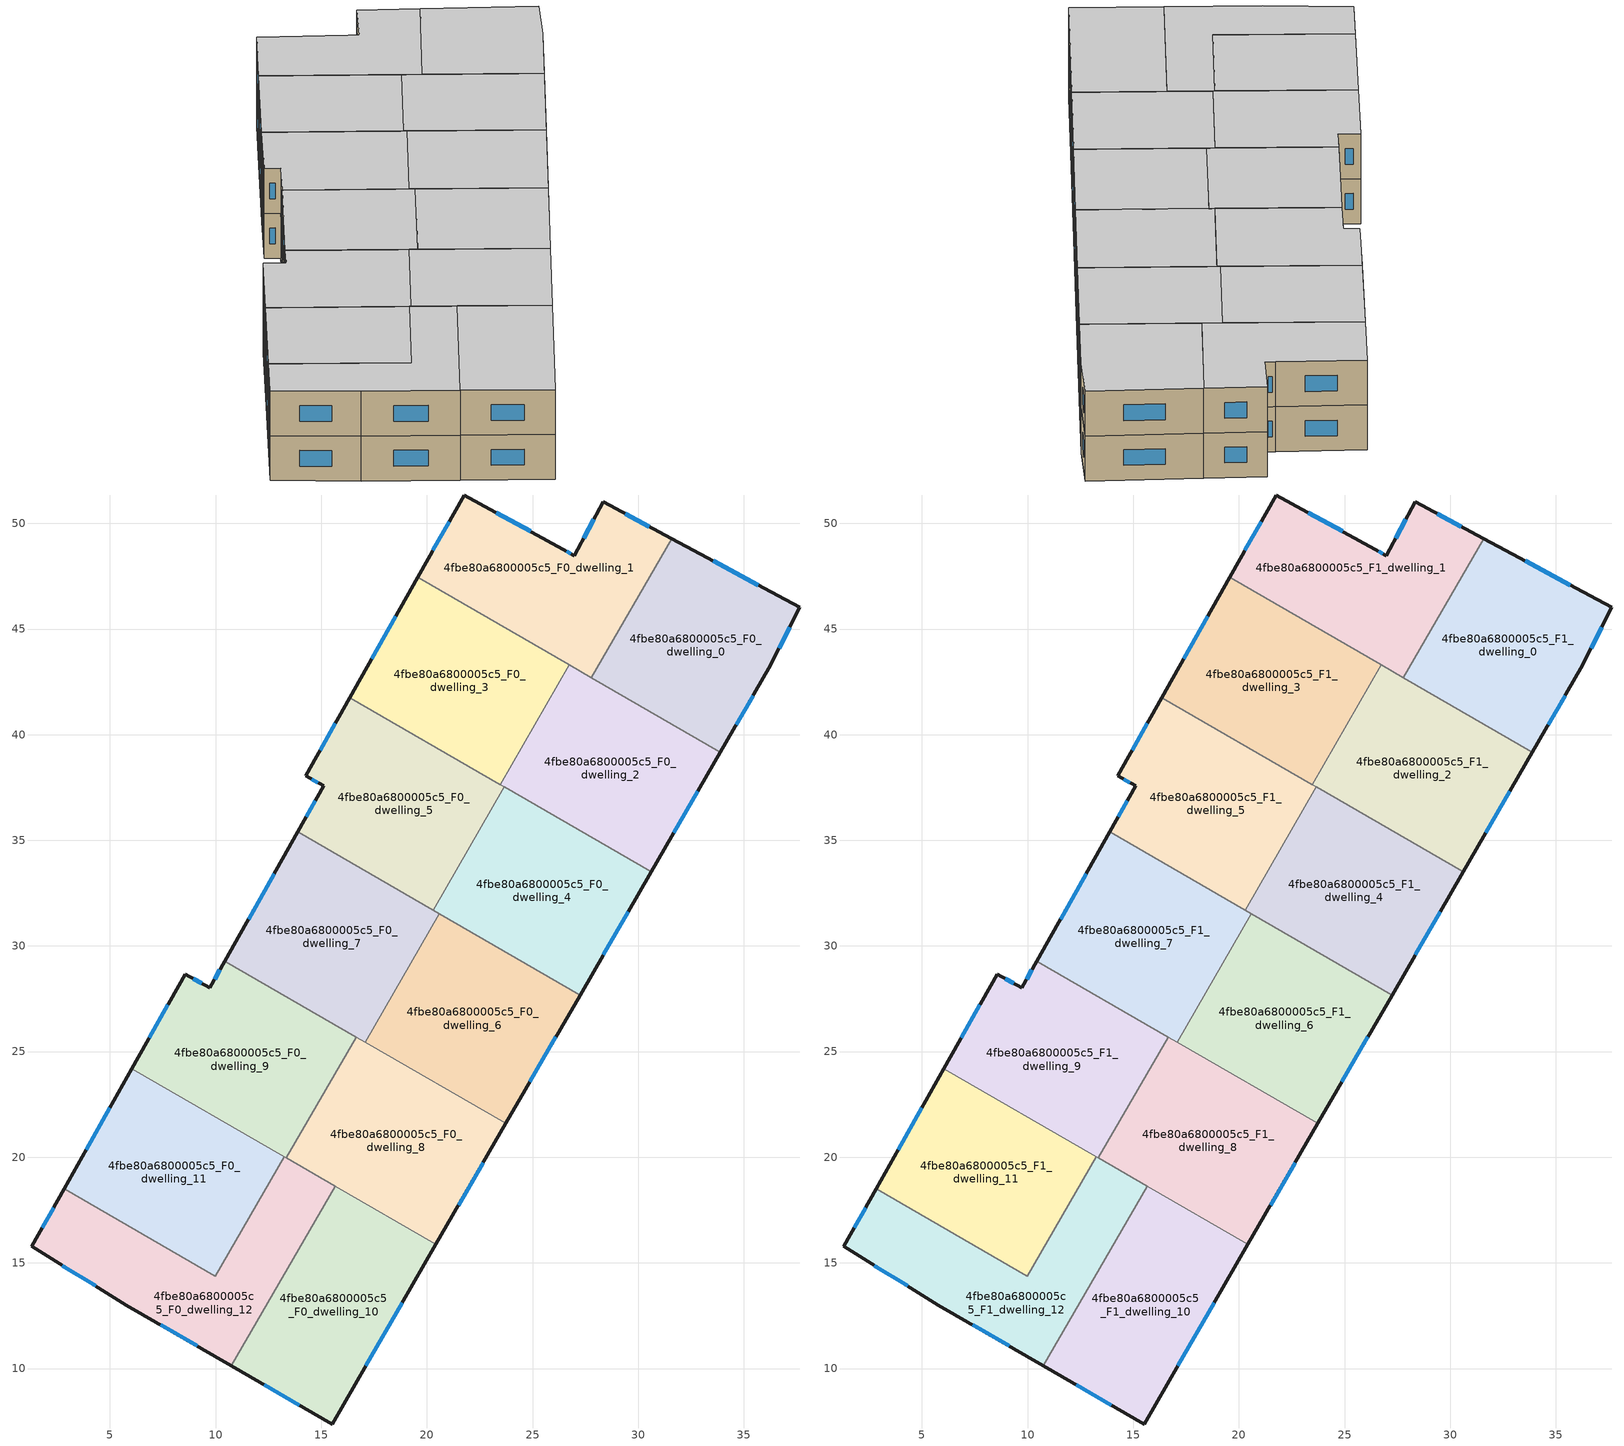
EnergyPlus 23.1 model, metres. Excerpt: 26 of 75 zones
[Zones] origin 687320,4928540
4fbe80a6800005c5_F0_dwelling_0
 floor ground (EU_floor_Construction): 37.66,46.02 36.19,43.14 33.9,39.17 27.79,42.7 31.59,49.28 z0
 wall outside (EU_wall_Construction): 33.9,39.17 36.19,43.14 37.66,46.02 31.59,49.28 z0:3
 wall to 4fbe80a6800005c5_F0_dwelling_1 (EU_wall_Construction): 31.59,49.28 27.79,42.7 z0:3
 wall to 4fbe80a6800005c5_F0_dwelling_2 (EU_wall_Construction): 27.79,42.7 33.9,39.17 z0:3
 window (EU_Window_Construction): 35.68,47.08 33.56,48.22 / 36.67,44.08 37.18,45.09 / 34.64,40.46 35.44,41.85 z0.98:2.02
4fbe80a6800005c5_F0_dwelling_1
 floor ground (EU_floor_Construction): 31.59,49.28 27.79,42.7 19.57,47.45 21.77,51.34 26.44,48.78 26.98,48.47 28.34,51.02 z0
 wall outside (EU_wall_Construction): 31.59,49.28 28.34,51.02 26.98,48.47 26.44,48.78 21.77,51.34 19.57,47.45 z0:3
 wall to 4fbe80a6800005c5_F0_dwelling_3 (EU_wall_Construction): 19.57,47.45 26.75,43.3 z0:3
 wall to 4fbe80a6800005c5_F0_dwelling_2 (EU_wall_Construction): 26.75,43.3 27.79,42.7 z0:3
 window (EU_Window_Construction): 24.92,49.62 23.29,50.51 / 26.8,48.57 26.61,48.68 / 27.9,50.19 27.42,49.3 / 30.53,49.85 29.4,50.46 / 21.05,50.08 20.29,48.72 z0.98:2.02
4fbe80a6800005c5_F0_dwelling_10
 floor ground (EU_floor_Construction): 20.43,15.87 15.52,7.37 10.75,10.13 15.66,18.63 z0
 wall outside (EU_wall_Construction): 10.75,10.13 15.52,7.37 20.43,15.87 z0:3
 wall to 4fbe80a6800005c5_F0_dwelling_12 (EU_wall_Construction): 15.66,18.63 10.75,10.13 z0:3
 wall to 4fbe80a6800005c5_F0_dwelling_8 (EU_wall_Construction): 20.43,15.87 15.66,18.63 z0:3
 window (EU_Window_Construction): 12.3,9.24 13.97,8.27 / 17.12,10.14 18.83,13.11 z0.98:2.02
4fbe80a6800005c5_F0_dwelling_11
 floor ground (EU_floor_Construction): 13.25,20.02 9.99,14.38 2.83,18.51 6.04,24.19 z0
 wall outside (EU_wall_Construction): 6.04,24.19 2.83,18.51 z0:3
 wall to 4fbe80a6800005c5_F0_dwelling_12 (EU_wall_Construction): 2.83,18.51 9.99,14.38 13.25,20.02 z0:3
 wall to 4fbe80a6800005c5_F0_dwelling_9 (EU_wall_Construction): 13.25,20.02 6.04,24.19 z0:3
 window (EU_Window_Construction): 5,22.34 3.88,20.36 z0.98:2.02
4fbe80a6800005c5_F0_dwelling_12
 floor ground (EU_floor_Construction): 15.66,18.63 10.75,10.13 5.78,13 1.29,15.78 2.83,18.51 9.99,14.38 13.25,20.02 z0
 wall outside (EU_wall_Construction): 2.83,18.51 1.29,15.78 5.78,13 10.75,10.13 z0:3
 wall to 4fbe80a6800005c5_F0_dwelling_8 (EU_wall_Construction): 15.66,18.63 13.35,19.96 z0:3
 wall to 4fbe80a6800005c5_F0_dwelling_9 (EU_wall_Construction): 13.35,19.97 13.25,20.02 z0:3
 window (EU_Window_Construction): 7.39,12.07 9.13,11.07 / 2.75,14.87 4.32,13.91 / 2.33,17.62 1.79,16.66 z0.98:2.02
4fbe80a6800005c5_F0_dwelling_2
 floor ground (EU_floor_Construction): 33.9,39.17 30.62,33.5 23.47,37.63 26.75,43.3 z0
 wall outside (EU_wall_Construction): 30.62,33.5 33.9,39.17 z0:3
 wall to 4fbe80a6800005c5_F0_dwelling_3 (EU_wall_Construction): 26.75,43.3 23.47,37.63 z0:3
 wall to 4fbe80a6800005c5_F0_dwelling_4 (EU_wall_Construction): 23.66,37.52 30.62,33.5 z0:3
 wall to 4fbe80a6800005c5_F0_dwelling_5 (EU_wall_Construction): 23.47,37.63 23.66,37.52 z0:3
 window (EU_Window_Construction): 31.68,35.35 32.83,37.33 z0.98:2.02
4fbe80a6800005c5_F0_dwelling_3
 floor ground (EU_floor_Construction): 26.75,43.3 23.47,37.63 16.35,41.75 19.57,47.45 z0
 wall outside (EU_wall_Construction): 19.57,47.45 16.35,41.75 z0:3
 wall to 4fbe80a6800005c5_F0_dwelling_5 (EU_wall_Construction): 16.35,41.75 23.47,37.63 z0:3
 window (EU_Window_Construction): 18.52,45.6 17.4,43.6 z0.98:2.02
4fbe80a6800005c5_F0_dwelling_4
 floor ground (EU_floor_Construction): 30.62,33.5 27.25,27.68 20.29,31.7 23.66,37.53 z0
 wall outside (EU_wall_Construction): 27.25,27.68 30.62,33.5 z0:3
 wall to 4fbe80a6800005c5_F0_dwelling_5 (EU_wall_Construction): 23.66,37.53 20.29,31.7 z0:3
 wall to 4fbe80a6800005c5_F0_dwelling_6 (EU_wall_Construction): 20.59,31.53 27.25,27.68 z0:3
 wall to 4fbe80a6800005c5_F0_dwelling_7 (EU_wall_Construction): 20.29,31.7 20.59,31.53 z0:3
 window (EU_Window_Construction): 28.35,29.57 29.52,31.61 z0.98:2.02
4fbe80a6800005c5_F0_dwelling_5
 floor ground (EU_floor_Construction): 23.66,37.53 20.29,31.7 13.89,35.4 15.12,37.57 14.27,38.05 16.35,41.75 z0
 wall outside (EU_wall_Construction): 16.35,41.75 14.27,38.05 15.12,37.57 13.89,35.4 z0:3
 wall to 4fbe80a6800005c5_F0_dwelling_7 (EU_wall_Construction): 13.89,35.4 20.29,31.7 z0:3
 window (EU_Window_Construction): 14.72,36.87 14.29,36.11 / 14.55,37.9 14.84,37.73 / 15.67,40.54 14.95,39.25 z0.98:2.02
4fbe80a6800005c5_F0_dwelling_6
 floor ground (EU_floor_Construction): 27.25,27.68 23.74,21.6 17.07,25.45 20.59,31.53 z0
 wall outside (EU_wall_Construction): 23.74,21.6 27.25,27.68 z0:3
 wall to 4fbe80a6800005c5_F0_dwelling_7 (EU_wall_Construction): 20.59,31.53 17.07,25.45 z0:3
 wall to 4fbe80a6800005c5_F0_dwelling_8 (EU_wall_Construction): 17.07,25.45 23.74,21.6 z0:3
 window (EU_Window_Construction): 24.88,23.57 26.11,25.7 z0.98:2.02
4fbe80a6800005c5_F0_dwelling_7
 floor ground (EU_floor_Construction): 20.59,31.53 17.07,25.45 10.44,29.28 13.89,35.4 z0
 wall outside (EU_wall_Construction): 13.89,35.4 10.44,29.28 z0:3
 wall to 4fbe80a6800005c5_F0_dwelling_9 (EU_wall_Construction): 10.44,29.28 16.66,25.69 z0:3
 wall to 4fbe80a6800005c5_F0_dwelling_8 (EU_wall_Construction): 16.66,25.69 17.07,25.45 z0:3
 window (EU_Window_Construction): 12.77,33.41 11.56,31.27 z0.98:2.02
4fbe80a6800005c5_F0_dwelling_8
 floor ground (EU_floor_Construction): 23.74,21.6 20.43,15.87 13.35,19.96 16.66,25.69 z0
 wall outside (EU_wall_Construction): 20.43,15.87 23.74,21.6 z0:3
 wall to 4fbe80a6800005c5_F0_dwelling_9 (EU_wall_Construction): 16.66,25.69 13.35,19.96 z0:3
 window (EU_Window_Construction): 21.5,17.73 22.66,19.74 z0.98:2.02
4fbe80a6800005c5_F0_dwelling_9
 floor ground (EU_floor_Construction): 16.66,25.69 13.35,19.96 6.04,24.19 8.57,28.66 9.72,28.01 10.44,29.28 z0
 wall outside (EU_wall_Construction): 10.44,29.28 9.72,28.01 8.57,28.66 6.04,24.19 z0:3
 window (EU_Window_Construction): 7.75,27.21 6.86,25.64 / 9.35,28.23 8.94,28.45 / 10.2,28.87 9.95,28.43 z0.98:2.02
4fbe80a6800005c5_F1_dwelling_0
 floor to 4fbe80a6800005c5_F0_dwelling_0 (EU_floor_Construction): 37.66,46.02 36.19,43.14 33.9,39.17 27.79,42.7 31.59,49.28 z3
 wall outside (EU_wall_Construction): 33.9,39.17 36.19,43.14 37.66,46.02 31.59,49.28 z3:6
 wall to 4fbe80a6800005c5_F1_dwelling_1 (EU_wall_Construction): 31.59,49.28 27.79,42.7 z3:6
 wall to 4fbe80a6800005c5_F1_dwelling_2 (EU_wall_Construction): 27.79,42.7 33.9,39.17 z3:6
 window (EU_Window_Construction): 35.68,47.08 33.56,48.22 / 36.67,44.08 37.18,45.09 / 34.64,40.46 35.44,41.85 z3.98:5.02
 ceiling to 4fbe80a6800005c5_F2_dwelling_0 (EU_floor_Construction): 33.9,39.17 36.19,43.14 37.66,46.02 31.59,49.28 27.79,42.7 z6
4fbe80a6800005c5_F1_dwelling_1
 floor to 4fbe80a6800005c5_F0_dwelling_1 (EU_floor_Construction): 31.59,49.28 27.79,42.7 19.57,47.45 21.77,51.34 26.44,48.78 26.98,48.47 28.34,51.02 z3
 wall outside (EU_wall_Construction): 31.59,49.28 28.34,51.02 26.98,48.47 26.44,48.78 21.77,51.34 19.57,47.45 z3:6
 wall to 4fbe80a6800005c5_F1_dwelling_3 (EU_wall_Construction): 19.57,47.45 26.75,43.3 z3:6
 wall to 4fbe80a6800005c5_F1_dwelling_2 (EU_wall_Construction): 26.75,43.3 27.79,42.7 z3:6
 window (EU_Window_Construction): 24.92,49.62 23.29,50.51 / 26.8,48.57 26.61,48.68 / 27.9,50.19 27.42,49.3 / 30.53,49.85 29.4,50.46 / 21.05,50.08 20.29,48.72 z3.98:5.02
 ceiling to 4fbe80a6800005c5_F2_dwelling_1 (EU_floor_Construction): 27.79,42.7 31.59,49.28 28.34,51.02 26.98,48.47 26.44,48.78 21.77,51.34 19.57,47.45 z6
4fbe80a6800005c5_F1_dwelling_10
 floor to 4fbe80a6800005c5_F0_dwelling_10 (EU_floor_Construction): 20.43,15.87 15.52,7.37 10.75,10.13 15.66,18.63 z3
 wall outside (EU_wall_Construction): 10.75,10.13 15.52,7.37 20.43,15.87 z3:6
 wall to 4fbe80a6800005c5_F1_dwelling_12 (EU_wall_Construction): 15.66,18.63 10.75,10.13 z3:6
 wall to 4fbe80a6800005c5_F1_dwelling_8 (EU_wall_Construction): 20.43,15.87 15.66,18.63 z3:6
 window (EU_Window_Construction): 12.3,9.24 13.97,8.27 / 17.12,10.14 18.83,13.11 z3.98:5.02
 ceiling to 4fbe80a6800005c5_F2_dwelling_10 (EU_floor_Construction): 15.52,7.37 20.43,15.87 15.66,18.63 10.75,10.13 z6
4fbe80a6800005c5_F1_dwelling_11
 floor to 4fbe80a6800005c5_F0_dwelling_11 (EU_floor_Construction): 13.25,20.02 9.99,14.38 2.83,18.51 6.04,24.19 z3
 wall outside (EU_wall_Construction): 6.04,24.19 2.83,18.51 z3:6
 wall to 4fbe80a6800005c5_F1_dwelling_12 (EU_wall_Construction): 2.83,18.51 9.99,14.38 13.25,20.02 z3:6
 wall to 4fbe80a6800005c5_F1_dwelling_9 (EU_wall_Construction): 13.25,20.02 6.04,24.19 z3:6
 window (EU_Window_Construction): 5,22.34 3.88,20.36 z3.98:5.02
 ceiling to 4fbe80a6800005c5_F2_dwelling_11 (EU_floor_Construction): 9.99,14.38 13.25,20.02 6.04,24.19 2.83,18.51 z6
4fbe80a6800005c5_F1_dwelling_12
 floor to 4fbe80a6800005c5_F0_dwelling_12 (EU_floor_Construction): 15.66,18.63 10.75,10.13 5.78,13 1.29,15.78 2.83,18.51 9.99,14.38 13.25,20.02 z3
 wall outside (EU_wall_Construction): 2.83,18.51 1.29,15.78 5.78,13 10.75,10.13 z3:6
 wall to 4fbe80a6800005c5_F1_dwelling_8 (EU_wall_Construction): 15.66,18.63 13.35,19.96 z3:6
 wall to 4fbe80a6800005c5_F1_dwelling_9 (EU_wall_Construction): 13.35,19.97 13.25,20.02 z3:6
 window (EU_Window_Construction): 7.39,12.07 9.13,11.07 / 2.75,14.87 4.32,13.91 / 2.33,17.62 1.79,16.66 z3.98:5.02
 ceiling to 4fbe80a6800005c5_F2_dwelling_12 (EU_floor_Construction): 10.75,10.13 15.66,18.63 13.25,20.02 9.99,14.38 2.83,18.51 1.29,15.78 5.78,13 z6
4fbe80a6800005c5_F1_dwelling_2
 floor to 4fbe80a6800005c5_F0_dwelling_2 (EU_floor_Construction): 33.9,39.17 30.62,33.5 23.47,37.63 26.75,43.3 z3
 wall outside (EU_wall_Construction): 30.62,33.5 33.9,39.17 z3:6
 wall to 4fbe80a6800005c5_F1_dwelling_3 (EU_wall_Construction): 26.75,43.3 23.47,37.63 z3:6
 wall to 4fbe80a6800005c5_F1_dwelling_4 (EU_wall_Construction): 23.66,37.52 30.62,33.5 z3:6
 wall to 4fbe80a6800005c5_F1_dwelling_5 (EU_wall_Construction): 23.47,37.63 23.66,37.52 z3:6
 window (EU_Window_Construction): 31.68,35.35 32.83,37.33 z3.98:5.02
 ceiling to 4fbe80a6800005c5_F2_dwelling_2 (EU_floor_Construction): 30.62,33.5 33.9,39.17 26.75,43.3 23.47,37.63 z6
4fbe80a6800005c5_F1_dwelling_3
 floor to 4fbe80a6800005c5_F0_dwelling_3 (EU_floor_Construction): 26.75,43.3 23.47,37.63 16.35,41.75 19.57,47.45 z3
 wall outside (EU_wall_Construction): 19.57,47.45 16.35,41.75 z3:6
 wall to 4fbe80a6800005c5_F1_dwelling_5 (EU_wall_Construction): 16.35,41.75 23.47,37.63 z3:6
 window (EU_Window_Construction): 18.52,45.6 17.4,43.6 z3.98:5.02
 ceiling to 4fbe80a6800005c5_F2_dwelling_3 (EU_floor_Construction): 23.47,37.63 26.75,43.3 19.57,47.45 16.35,41.75 z6
4fbe80a6800005c5_F1_dwelling_4
 floor to 4fbe80a6800005c5_F0_dwelling_4 (EU_floor_Construction): 30.62,33.5 27.25,27.68 20.29,31.7 23.66,37.53 z3
 wall outside (EU_wall_Construction): 27.25,27.68 30.62,33.5 z3:6
 wall to 4fbe80a6800005c5_F1_dwelling_5 (EU_wall_Construction): 23.66,37.53 20.29,31.7 z3:6
 wall to 4fbe80a6800005c5_F1_dwelling_6 (EU_wall_Construction): 20.59,31.53 27.25,27.68 z3:6
 wall to 4fbe80a6800005c5_F1_dwelling_7 (EU_wall_Construction): 20.29,31.7 20.59,31.53 z3:6
 window (EU_Window_Construction): 28.35,29.57 29.52,31.61 z3.98:5.02
 ceiling to 4fbe80a6800005c5_F2_dwelling_4 (EU_floor_Construction): 27.25,27.68 30.62,33.5 23.66,37.53 20.29,31.7 z6
4fbe80a6800005c5_F1_dwelling_5
 floor to 4fbe80a6800005c5_F0_dwelling_5 (EU_floor_Construction): 23.66,37.53 20.29,31.7 13.89,35.4 15.12,37.57 14.27,38.05 16.35,41.75 z3
 wall outside (EU_wall_Construction): 16.35,41.75 14.27,38.05 15.12,37.57 13.89,35.4 z3:6
 wall to 4fbe80a6800005c5_F1_dwelling_7 (EU_wall_Construction): 13.89,35.4 20.29,31.7 z3:6
 window (EU_Window_Construction): 14.72,36.87 14.29,36.11 / 14.55,37.9 14.84,37.73 / 15.67,40.54 14.95,39.25 z3.98:5.02
 ceiling to 4fbe80a6800005c5_F2_dwelling_5 (EU_floor_Construction): 20.29,31.7 23.66,37.53 16.35,41.75 14.27,38.05 15.12,37.57 13.89,35.4 z6
4fbe80a6800005c5_F1_dwelling_6
 floor to 4fbe80a6800005c5_F0_dwelling_6 (EU_floor_Construction): 27.25,27.68 23.74,21.6 17.07,25.45 20.59,31.53 z3
 wall outside (EU_wall_Construction): 23.74,21.6 27.25,27.68 z3:6
 wall to 4fbe80a6800005c5_F1_dwelling_7 (EU_wall_Construction): 20.59,31.53 17.07,25.45 z3:6
 wall to 4fbe80a6800005c5_F1_dwelling_8 (EU_wall_Construction): 17.07,25.45 23.74,21.6 z3:6
 window (EU_Window_Construction): 24.88,23.57 26.11,25.7 z3.98:5.02
 ceiling to 4fbe80a6800005c5_F2_dwelling_6 (EU_floor_Construction): 23.74,21.6 27.25,27.68 20.59,31.53 17.07,25.45 z6
4fbe80a6800005c5_F1_dwelling_7
 floor to 4fbe80a6800005c5_F0_dwelling_7 (EU_floor_Construction): 20.59,31.53 17.07,25.45 10.44,29.28 13.89,35.4 z3
 wall outside (EU_wall_Construction): 13.89,35.4 10.44,29.28 z3:6
 wall to 4fbe80a6800005c5_F1_dwelling_9 (EU_wall_Construction): 10.44,29.28 16.66,25.69 z3:6
 wall to 4fbe80a6800005c5_F1_dwelling_8 (EU_wall_Construction): 16.66,25.69 17.07,25.45 z3:6
 window (EU_Window_Construction): 12.77,33.41 11.56,31.27 z3.98:5.02
 ceiling to 4fbe80a6800005c5_F2_dwelling_7 (EU_floor_Construction): 17.07,25.45 20.59,31.53 13.89,35.4 10.44,29.28 z6
4fbe80a6800005c5_F1_dwelling_8
 floor to 4fbe80a6800005c5_F0_dwelling_8 (EU_floor_Construction): 23.74,21.6 20.43,15.87 13.35,19.96 16.66,25.69 z3
 wall outside (EU_wall_Construction): 20.43,15.87 23.74,21.6 z3:6
 wall to 4fbe80a6800005c5_F1_dwelling_9 (EU_wall_Construction): 16.66,25.69 13.35,19.96 z3:6
 window (EU_Window_Construction): 21.5,17.73 22.66,19.74 z3.98:5.02
 ceiling to 4fbe80a6800005c5_F2_dwelling_8 (EU_floor_Construction): 20.43,15.87 23.74,21.6 16.66,25.69 13.35,19.96 z6
4fbe80a6800005c5_F1_dwelling_9
 floor to 4fbe80a6800005c5_F0_dwelling_9 (EU_floor_Construction): 16.66,25.69 13.35,19.96 6.04,24.19 8.57,28.66 9.72,28.01 10.44,29.28 z3
 wall outside (EU_wall_Construction): 10.44,29.28 9.72,28.01 8.57,28.66 6.04,24.19 z3:6
 window (EU_Window_Construction): 7.75,27.21 6.86,25.64 / 9.35,28.23 8.94,28.45 / 10.2,28.87 9.95,28.43 z3.98:5.02
 ceiling to 4fbe80a6800005c5_F2_dwelling_9 (EU_floor_Construction): 13.35,19.96 16.66,25.69 10.44,29.28 9.72,28.01 8.57,28.66 6.04,24.19 z6
[Building]
EU S2 Campaign: North Axis=0; Terrain=City; Solar Distribution=FullExterior
[Site:Location]
Bologna: Latitude=44.5; Longitude=11.25; Time Zone=1; Elevation=37
[SizingPeriod:WeatherFileDays]
AnnualSizingPeriod: Begin Month=1; Begin Day of Month=1; End Month=12; End Day of Month=31; Day of Week for Start Day=Monday; Use Weather File Daylight Saving Period=No; Use Weather File Rain and Snow Indicators=No
[MATERIAL]
EU_InternalMass_Material: Roughness=MediumRough; Thickness=0.1; Conductivity=1; Density=1800; Specific Heat=900; Thermal Absorptance=0.9; Solar Absorptance=0.7; Visible Absorptance=0.7
[MATERIAL:NOMASS] Roughness=MediumRough; Thermal Absorptance=0.9; Solar Absorptance=0.7; Visible Absorptance=0.7
Name | Thermal Resistance
EU_wall_NoMass | 0.905828
EU_floor_NoMass | 0.67114
[WINDOWMATERIAL:SIMPLEGLAZINGSYSTEM]
EU_Window_SimpleGlazing: UFactor=4.52486; Solar Heat Gain Coefficient=0.85; Visible Transmittance=0.85
[CONSTRUCTION]
EU_wall_Construction: EU_wall_NoMass
EU_floor_Construction: EU_floor_NoMass
EU_Window_Construction: EU_Window_SimpleGlazing
EU_InternalMass_Construction: EU_InternalMass_Material
[ZONE] Type=1; Multiplier=1; Ceiling Height=autocalculate; Floor Area=autocalculate; Part of Total Floor Area=Yes
Name | Volume
4fbe80a6800005c5_F0_dwelling_0; 4fbe80a6800005c5_F1_dwelling_0 | 162.211
4fbe80a6800005c5_F0_dwelling_1; 4fbe80a6800005c5_F1_dwelling_1; 4fbe80a6800005c5_F0_dwelling_5; 4fbe80a6800005c5_F1_dwelling_5 | 162.223
4fbe80a6800005c5_F0_dwelling_10; 4fbe80a6800005c5_F1_dwelling_10 | 162.225
4fbe80a6800005c5_F0_dwelling_11; 4fbe80a6800005c5_F1_dwelling_11 | 162.221
4fbe80a6800005c5_F0_dwelling_12; 4fbe80a6800005c5_F1_dwelling_12 | 162.202
4fbe80a6800005c5_F0_dwelling_2; 4fbe80a6800005c5_F1_dwelling_2 | 162.228
4fbe80a6800005c5_F0_dwelling_3; 4fbe80a6800005c5_F1_dwelling_3 | 162.232
4fbe80a6800005c5_F0_dwelling_4; 4fbe80a6800005c5_F1_dwelling_4 | 162.246
4fbe80a6800005c5_F0_dwelling_6; 4fbe80a6800005c5_F1_dwelling_6 | 162.196
4fbe80a6800005c5_F0_dwelling_7; 4fbe80a6800005c5_F1_dwelling_7 | 162.206
4fbe80a6800005c5_F0_dwelling_8; 4fbe80a6800005c5_F1_dwelling_8 | 162.219
4fbe80a6800005c5_F0_dwelling_9; 4fbe80a6800005c5_F1_dwelling_9 | 162.237
[INTERNALMASS] Construction=EU_InternalMass_Construction
Name | Zone or ZoneList | Surface Area
4fbe80a6800005c5_F0_dwelling_0_EU_InternalMass | 4fbe80a6800005c5_F0_dwelling_0 | 54.0698
4fbe80a6800005c5_F0_dwelling_1_EU_InternalMass | 4fbe80a6800005c5_F0_dwelling_1 | 54.0738
4fbe80a6800005c5_F0_dwelling_2_EU_InternalMass | 4fbe80a6800005c5_F0_dwelling_2 | 54.0738
4fbe80a6800005c5_F0_dwelling_3_EU_InternalMass | 4fbe80a6800005c5_F0_dwelling_3 | 54.0768
4fbe80a6800005c5_F0_dwelling_4_EU_InternalMass | 4fbe80a6800005c5_F0_dwelling_4 | 54.0831
4fbe80a6800005c5_F0_dwelling_5_EU_InternalMass | 4fbe80a6800005c5_F0_dwelling_5 | 54.0741
4fbe80a6800005c5_F0_dwelling_6_EU_InternalMass | 4fbe80a6800005c5_F0_dwelling_6 | 54.0657
4fbe80a6800005c5_F0_dwelling_7_EU_InternalMass | 4fbe80a6800005c5_F0_dwelling_7 | 54.07
4fbe80a6800005c5_F0_dwelling_8_EU_InternalMass | 4fbe80a6800005c5_F0_dwelling_8 | 54.0753
4fbe80a6800005c5_F0_dwelling_9_EU_InternalMass | 4fbe80a6800005c5_F0_dwelling_9 | 54.0797
4fbe80a6800005c5_F0_dwelling_10_EU_InternalMass | 4fbe80a6800005c5_F0_dwelling_10 | 54.0761
4fbe80a6800005c5_F0_dwelling_11_EU_InternalMass | 4fbe80a6800005c5_F0_dwelling_11 | 54.0745
4fbe80a6800005c5_F0_dwelling_12_EU_InternalMass | 4fbe80a6800005c5_F0_dwelling_12 | 54.0671
4fbe80a6800005c5_F1_dwelling_0_EU_InternalMass | 4fbe80a6800005c5_F1_dwelling_0 | 54.0698
4fbe80a6800005c5_F1_dwelling_1_EU_InternalMass | 4fbe80a6800005c5_F1_dwelling_1 | 54.0738
4fbe80a6800005c5_F1_dwelling_2_EU_InternalMass | 4fbe80a6800005c5_F1_dwelling_2 | 54.0738
4fbe80a6800005c5_F1_dwelling_3_EU_InternalMass | 4fbe80a6800005c5_F1_dwelling_3 | 54.0768
4fbe80a6800005c5_F1_dwelling_4_EU_InternalMass | 4fbe80a6800005c5_F1_dwelling_4 | 54.0831
4fbe80a6800005c5_F1_dwelling_5_EU_InternalMass | 4fbe80a6800005c5_F1_dwelling_5 | 54.0741
4fbe80a6800005c5_F1_dwelling_6_EU_InternalMass | 4fbe80a6800005c5_F1_dwelling_6 | 54.0657
4fbe80a6800005c5_F1_dwelling_7_EU_InternalMass | 4fbe80a6800005c5_F1_dwelling_7 | 54.07
4fbe80a6800005c5_F1_dwelling_8_EU_InternalMass | 4fbe80a6800005c5_F1_dwelling_8 | 54.0753
4fbe80a6800005c5_F1_dwelling_9_EU_InternalMass | 4fbe80a6800005c5_F1_dwelling_9 | 54.0797
4fbe80a6800005c5_F1_dwelling_10_EU_InternalMass | 4fbe80a6800005c5_F1_dwelling_10 | 54.0761
4fbe80a6800005c5_F1_dwelling_11_EU_InternalMass | 4fbe80a6800005c5_F1_dwelling_11 | 54.0745
4fbe80a6800005c5_F1_dwelling_12_EU_InternalMass | 4fbe80a6800005c5_F1_dwelling_12 | 54.0671
[OTHEREQUIPMENT] Fuel Type=Electricity; Design Level Calculation Method=Watts/Area; Power per Zone Floor Area=1; Fraction Latent=0; Fraction Radiant=0; Fraction Lost=0; Carbon Dioxide Generation Rate=0; EndUse Subcategory=EU_Step8_InternalGains
Name | Zone or ZoneList or Space or SpaceList | Schedule
EU_Step8_InternalGain_4fbe80a6800005c5_F0_dwelling_0_f000 | 4fbe80a6800005c5_F0_dwelling_0 | EU_Step8_GainSchedule_4fbe80a6800005c5_F0_dwelling_0_f000
EU_Step8_InternalGain_4fbe80a6800005c5_F0_dwelling_1_f000 | 4fbe80a6800005c5_F0_dwelling_1 | EU_Step8_GainSchedule_4fbe80a6800005c5_F0_dwelling_1_f000
EU_Step8_InternalGain_4fbe80a6800005c5_F0_dwelling_2_f000 | 4fbe80a6800005c5_F0_dwelling_2 | EU_Step8_GainSchedule_4fbe80a6800005c5_F0_dwelling_2_f000
EU_Step8_InternalGain_4fbe80a6800005c5_F0_dwelling_3_f000 | 4fbe80a6800005c5_F0_dwelling_3 | EU_Step8_GainSchedule_4fbe80a6800005c5_F0_dwelling_3_f000
EU_Step8_InternalGain_4fbe80a6800005c5_F0_dwelling_4_f000 | 4fbe80a6800005c5_F0_dwelling_4 | EU_Step8_GainSchedule_4fbe80a6800005c5_F0_dwelling_4_f000
EU_Step8_InternalGain_4fbe80a6800005c5_F0_dwelling_5_f000 | 4fbe80a6800005c5_F0_dwelling_5 | EU_Step8_GainSchedule_4fbe80a6800005c5_F0_dwelling_5_f000
EU_Step8_InternalGain_4fbe80a6800005c5_F0_dwelling_6_f000 | 4fbe80a6800005c5_F0_dwelling_6 | EU_Step8_GainSchedule_4fbe80a6800005c5_F0_dwelling_6_f000
EU_Step8_InternalGain_4fbe80a6800005c5_F0_dwelling_7_f000 | 4fbe80a6800005c5_F0_dwelling_7 | EU_Step8_GainSchedule_4fbe80a6800005c5_F0_dwelling_7_f000
EU_Step8_InternalGain_4fbe80a6800005c5_F0_dwelling_8_f000 | 4fbe80a6800005c5_F0_dwelling_8 | EU_Step8_GainSchedule_4fbe80a6800005c5_F0_dwelling_8_f000
EU_Step8_InternalGain_4fbe80a6800005c5_F0_dwelling_9_f000 | 4fbe80a6800005c5_F0_dwelling_9 | EU_Step8_GainSchedule_4fbe80a6800005c5_F0_dwelling_9_f000
EU_Step8_InternalGain_4fbe80a6800005c5_F0_dwelling_10_f000 | 4fbe80a6800005c5_F0_dwelling_10 | EU_Step8_GainSchedule_4fbe80a6800005c5_F0_dwelling_10_f000
EU_Step8_InternalGain_4fbe80a6800005c5_F0_dwelling_11_f000 | 4fbe80a6800005c5_F0_dwelling_11 | EU_Step8_GainSchedule_4fbe80a6800005c5_F0_dwelling_11_f000
EU_Step8_InternalGain_4fbe80a6800005c5_F0_dwelling_12_f000 | 4fbe80a6800005c5_F0_dwelling_12 | EU_Step8_GainSchedule_4fbe80a6800005c5_F0_dwelling_12_f000
EU_Step8_InternalGain_4fbe80a6800005c5_F1_dwelling_0_f000 | 4fbe80a6800005c5_F1_dwelling_0 | EU_Step8_GainSchedule_4fbe80a6800005c5_F1_dwelling_0_f000
EU_Step8_InternalGain_4fbe80a6800005c5_F1_dwelling_1_f000 | 4fbe80a6800005c5_F1_dwelling_1 | EU_Step8_GainSchedule_4fbe80a6800005c5_F1_dwelling_1_f000
EU_Step8_InternalGain_4fbe80a6800005c5_F1_dwelling_2_f000 | 4fbe80a6800005c5_F1_dwelling_2 | EU_Step8_GainSchedule_4fbe80a6800005c5_F1_dwelling_2_f000
EU_Step8_InternalGain_4fbe80a6800005c5_F1_dwelling_3_f000 | 4fbe80a6800005c5_F1_dwelling_3 | EU_Step8_GainSchedule_4fbe80a6800005c5_F1_dwelling_3_f000
EU_Step8_InternalGain_4fbe80a6800005c5_F1_dwelling_4_f000 | 4fbe80a6800005c5_F1_dwelling_4 | EU_Step8_GainSchedule_4fbe80a6800005c5_F1_dwelling_4_f000
EU_Step8_InternalGain_4fbe80a6800005c5_F1_dwelling_5_f000 | 4fbe80a6800005c5_F1_dwelling_5 | EU_Step8_GainSchedule_4fbe80a6800005c5_F1_dwelling_5_f000
EU_Step8_InternalGain_4fbe80a6800005c5_F1_dwelling_6_f000 | 4fbe80a6800005c5_F1_dwelling_6 | EU_Step8_GainSchedule_4fbe80a6800005c5_F1_dwelling_6_f000
EU_Step8_InternalGain_4fbe80a6800005c5_F1_dwelling_7_f000 | 4fbe80a6800005c5_F1_dwelling_7 | EU_Step8_GainSchedule_4fbe80a6800005c5_F1_dwelling_7_f000
EU_Step8_InternalGain_4fbe80a6800005c5_F1_dwelling_8_f000 | 4fbe80a6800005c5_F1_dwelling_8 | EU_Step8_GainSchedule_4fbe80a6800005c5_F1_dwelling_8_f000
EU_Step8_InternalGain_4fbe80a6800005c5_F1_dwelling_9_f000 | 4fbe80a6800005c5_F1_dwelling_9 | EU_Step8_GainSchedule_4fbe80a6800005c5_F1_dwelling_9_f000
EU_Step8_InternalGain_4fbe80a6800005c5_F1_dwelling_10_f000 | 4fbe80a6800005c5_F1_dwelling_10 | EU_Step8_GainSchedule_4fbe80a6800005c5_F1_dwelling_10_f000
EU_Step8_InternalGain_4fbe80a6800005c5_F1_dwelling_11_f000 | 4fbe80a6800005c5_F1_dwelling_11 | EU_Step8_GainSchedule_4fbe80a6800005c5_F1_dwelling_11_f000
EU_Step8_InternalGain_4fbe80a6800005c5_F1_dwelling_12_f000 | 4fbe80a6800005c5_F1_dwelling_12 | EU_Step8_GainSchedule_4fbe80a6800005c5_F1_dwelling_12_f000
[ZONEVENTILATION:DESIGNFLOWRATE] Schedule=EU_AlwaysOn; Design Flow Rate Calculation Method=AirChanges/Hour; Air Changes per Hour=0.73129; Ventilation Type=Natural; Fan Pressure Rise=0; Fan Total Efficiency=1; Constant Term Coefficient=1; Temperature Term Coefficient=0; Velocity Term Coefficient=0; Velocity Squared Term Coefficient=0; Minimum Indoor Temperature=-100; Maximum Indoor Temperature=100; Delta Temperature=-100; Minimum Outdoor Temperature=-100; Maximum Outdoor Temperature=100; Maximum Wind Speed=40
Name | Zone or ZoneList or Space or SpaceList
EU_ConstantAir_4fbe80a6800005c5_F0_dwelling_0 | 4fbe80a6800005c5_F0_dwelling_0
EU_ConstantAir_4fbe80a6800005c5_F0_dwelling_1 | 4fbe80a6800005c5_F0_dwelling_1
EU_ConstantAir_4fbe80a6800005c5_F0_dwelling_2 | 4fbe80a6800005c5_F0_dwelling_2
EU_ConstantAir_4fbe80a6800005c5_F0_dwelling_3 | 4fbe80a6800005c5_F0_dwelling_3
EU_ConstantAir_4fbe80a6800005c5_F0_dwelling_4 | 4fbe80a6800005c5_F0_dwelling_4
EU_ConstantAir_4fbe80a6800005c5_F0_dwelling_5 | 4fbe80a6800005c5_F0_dwelling_5
EU_ConstantAir_4fbe80a6800005c5_F0_dwelling_6 | 4fbe80a6800005c5_F0_dwelling_6
EU_ConstantAir_4fbe80a6800005c5_F0_dwelling_7 | 4fbe80a6800005c5_F0_dwelling_7
EU_ConstantAir_4fbe80a6800005c5_F0_dwelling_8 | 4fbe80a6800005c5_F0_dwelling_8
EU_ConstantAir_4fbe80a6800005c5_F0_dwelling_9 | 4fbe80a6800005c5_F0_dwelling_9
EU_ConstantAir_4fbe80a6800005c5_F0_dwelling_10 | 4fbe80a6800005c5_F0_dwelling_10
EU_ConstantAir_4fbe80a6800005c5_F0_dwelling_11 | 4fbe80a6800005c5_F0_dwelling_11
EU_ConstantAir_4fbe80a6800005c5_F0_dwelling_12 | 4fbe80a6800005c5_F0_dwelling_12
EU_ConstantAir_4fbe80a6800005c5_F1_dwelling_0 | 4fbe80a6800005c5_F1_dwelling_0
EU_ConstantAir_4fbe80a6800005c5_F1_dwelling_1 | 4fbe80a6800005c5_F1_dwelling_1
EU_ConstantAir_4fbe80a6800005c5_F1_dwelling_2 | 4fbe80a6800005c5_F1_dwelling_2
EU_ConstantAir_4fbe80a6800005c5_F1_dwelling_3 | 4fbe80a6800005c5_F1_dwelling_3
EU_ConstantAir_4fbe80a6800005c5_F1_dwelling_4 | 4fbe80a6800005c5_F1_dwelling_4
EU_ConstantAir_4fbe80a6800005c5_F1_dwelling_5 | 4fbe80a6800005c5_F1_dwelling_5
EU_ConstantAir_4fbe80a6800005c5_F1_dwelling_6 | 4fbe80a6800005c5_F1_dwelling_6
EU_ConstantAir_4fbe80a6800005c5_F1_dwelling_7 | 4fbe80a6800005c5_F1_dwelling_7
EU_ConstantAir_4fbe80a6800005c5_F1_dwelling_8 | 4fbe80a6800005c5_F1_dwelling_8
EU_ConstantAir_4fbe80a6800005c5_F1_dwelling_9 | 4fbe80a6800005c5_F1_dwelling_9
EU_ConstantAir_4fbe80a6800005c5_F1_dwelling_10 | 4fbe80a6800005c5_F1_dwelling_10
EU_ConstantAir_4fbe80a6800005c5_F1_dwelling_11 | 4fbe80a6800005c5_F1_dwelling_11
EU_ConstantAir_4fbe80a6800005c5_F1_dwelling_12 | 4fbe80a6800005c5_F1_dwelling_12
[HVACTEMPLATE:THERMOSTAT] Constant Heating Setpoint=20; Constant Cooling Setpoint=50
EU_HeatOnly_4fbe80a6800005c5_F0_dwelling_0; EU_HeatOnly_4fbe80a6800005c5_F0_dwelling_1; EU_HeatOnly_4fbe80a6800005c5_F0_dwelling_2; EU_HeatOnly_4fbe80a6800005c5_F0_dwelling_3; EU_HeatOnly_4fbe80a6800005c5_F0_dwelling_4; EU_HeatOnly_4fbe80a6800005c5_F0_dwelling_5; EU_HeatOnly_4fbe80a6800005c5_F0_dwelling_6; EU_HeatOnly_4fbe80a6800005c5_F0_dwelling_7; EU_HeatOnly_4fbe80a6800005c5_F0_dwelling_8; EU_HeatOnly_4fbe80a6800005c5_F0_dwelling_9; EU_HeatOnly_4fbe80a6800005c5_F0_dwelling_10; EU_HeatOnly_4fbe80a6800005c5_F0_dwelling_11; EU_HeatOnly_4fbe80a6800005c5_F0_dwelling_12; EU_HeatOnly_4fbe80a6800005c5_F1_dwelling_0; EU_HeatOnly_4fbe80a6800005c5_F1_dwelling_1; EU_HeatOnly_4fbe80a6800005c5_F1_dwelling_2; EU_HeatOnly_4fbe80a6800005c5_F1_dwelling_3; EU_HeatOnly_4fbe80a6800005c5_F1_dwelling_4; EU_HeatOnly_4fbe80a6800005c5_F1_dwelling_5; EU_HeatOnly_4fbe80a6800005c5_F1_dwelling_6; EU_HeatOnly_4fbe80a6800005c5_F1_dwelling_7; EU_HeatOnly_4fbe80a6800005c5_F1_dwelling_8; EU_HeatOnly_4fbe80a6800005c5_F1_dwelling_9; EU_HeatOnly_4fbe80a6800005c5_F1_dwelling_10; EU_HeatOnly_4fbe80a6800005c5_F1_dwelling_11; EU_HeatOnly_4fbe80a6800005c5_F1_dwelling_12; EU_HeatOnly_4fbe80a6800005c5_F2_dwelling_0; EU_HeatOnly_4fbe80a6800005c5_F2_dwelling_1; EU_HeatOnly_4fbe80a6800005c5_F2_dwelling_2; EU_HeatOnly_4fbe80a6800005c5_F2_dwelling_3; EU_HeatOnly_4fbe80a6800005c5_F2_dwelling_4; EU_HeatOnly_4fbe80a6800005c5_F2_dwelling_5; EU_HeatOnly_4fbe80a6800005c5_F2_dwelling_6; EU_HeatOnly_4fbe80a6800005c5_F2_dwelling_7; EU_HeatOnly_4fbe80a6800005c5_F2_dwelling_8; EU_HeatOnly_4fbe80a6800005c5_F2_dwelling_9; EU_HeatOnly_4fbe80a6800005c5_F2_dwelling_10; EU_HeatOnly_4fbe80a6800005c5_F2_dwelling_11; EU_HeatOnly_4fbe80a6800005c5_F2_dwelling_12; EU_HeatOnly_4fbe80a6800005c5_F3_dwelling_0; EU_HeatOnly_4fbe80a6800005c5_F3_dwelling_1; EU_HeatOnly_4fbe80a6800005c5_F3_dwelling_2; EU_HeatOnly_4fbe80a6800005c5_F3_dwelling_3; EU_HeatOnly_4fbe80a6800005c5_F3_dwelling_4; EU_HeatOnly_4fbe80a6800005c5_F3_dwelling_5; EU_HeatOnly_4fbe80a6800005c5_F3_dwelling_6; EU_HeatOnly_4fbe80a6800005c5_F3_dwelling_7; EU_HeatOnly_4fbe80a6800005c5_F3_dwelling_8; EU_HeatOnly_4fbe80a6800005c5_F3_dwelling_9; EU_HeatOnly_4fbe80a6800005c5_F3_dwelling_10; EU_HeatOnly_4fbe80a6800005c5_F3_dwelling_11; EU_HeatOnly_4fbe80a6800005c5_F4_dwelling_0; EU_HeatOnly_4fbe80a6800005c5_F4_dwelling_1; EU_HeatOnly_4fbe80a6800005c5_F4_dwelling_2; EU_HeatOnly_4fbe80a6800005c5_F4_dwelling_3; EU_HeatOnly_4fbe80a6800005c5_F4_dwelling_4; EU_HeatOnly_4fbe80a6800005c5_F4_dwelling_5; EU_HeatOnly_4fbe80a6800005c5_F4_dwelling_6; EU_HeatOnly_4fbe80a6800005c5_F4_dwelling_7; EU_HeatOnly_4fbe80a6800005c5_F4_dwelling_8; EU_HeatOnly_4fbe80a6800005c5_F4_dwelling_9; EU_HeatOnly_4fbe80a6800005c5_F4_dwelling_10; EU_HeatOnly_4fbe80a6800005c5_F4_dwelling_11; EU_HeatOnly_4fbe80a6800005c5_F5_dwelling_0; EU_HeatOnly_4fbe80a6800005c5_F5_dwelling_1; EU_HeatOnly_4fbe80a6800005c5_F5_dwelling_2; EU_HeatOnly_4fbe80a6800005c5_F5_dwelling_3; EU_HeatOnly_4fbe80a6800005c5_F5_dwelling_4; EU_HeatOnly_4fbe80a6800005c5_F5_dwelling_5; EU_HeatOnly_4fbe80a6800005c5_F5_dwelling_6; EU_HeatOnly_4fbe80a6800005c5_F5_dwelling_7; EU_HeatOnly_4fbe80a6800005c5_F5_dwelling_8; EU_HeatOnly_4fbe80a6800005c5_F5_dwelling_9; EU_HeatOnly_4fbe80a6800005c5_F5_dwelling_10; EU_HeatOnly_4fbe80a6800005c5_F5_dwelling_11
[HVACTEMPLATE:ZONE:IDEALLOADSAIRSYSTEM] System Availability Schedule=EU_AlwaysOn; Maximum Heating Supply Air Temperature=50; Minimum Cooling Supply Air Temperature=13; Maximum Heating Supply Air Humidity Ratio=0.0156; Minimum Cooling Supply Air Humidity Ratio=0.0077; Heating Limit=NoLimit; Cooling Limit=NoLimit; Heating Availability Schedule=EU_AlwaysOn; Cooling Availability Schedule=EU_CoolingOff; Dehumidification Control Type=ConstantSensibleHeatRatio; Cooling Sensible Heat Ratio=0.7; Dehumidification Setpoint=60; Humidification Control Type=None; Humidification Setpoint=30; Outdoor Air Method=None; Outdoor Air Flow Rate per Person=0.00944; Outdoor Air Flow Rate per Zone Floor Area=0; Outdoor Air Flow Rate per Zone=0; Demand Controlled Ventilation Type=None; Outdoor Air Economizer Type=NoEconomizer; Heat Recovery Type=None; Sensible Heat Recovery Effectiveness=0.7; Latent Heat Recovery Effectiveness=0.65
Name | Template Thermostat
4fbe80a6800005c5_F0_dwelling_0 | EU_HeatOnly_4fbe80a6800005c5_F0_dwelling_0
4fbe80a6800005c5_F0_dwelling_1 | EU_HeatOnly_4fbe80a6800005c5_F0_dwelling_1
4fbe80a6800005c5_F0_dwelling_2 | EU_HeatOnly_4fbe80a6800005c5_F0_dwelling_2
4fbe80a6800005c5_F0_dwelling_3 | EU_HeatOnly_4fbe80a6800005c5_F0_dwelling_3
4fbe80a6800005c5_F0_dwelling_4 | EU_HeatOnly_4fbe80a6800005c5_F0_dwelling_4
4fbe80a6800005c5_F0_dwelling_5 | EU_HeatOnly_4fbe80a6800005c5_F0_dwelling_5
4fbe80a6800005c5_F0_dwelling_6 | EU_HeatOnly_4fbe80a6800005c5_F0_dwelling_6
4fbe80a6800005c5_F0_dwelling_7 | EU_HeatOnly_4fbe80a6800005c5_F0_dwelling_7
4fbe80a6800005c5_F0_dwelling_8 | EU_HeatOnly_4fbe80a6800005c5_F0_dwelling_8
4fbe80a6800005c5_F0_dwelling_9 | EU_HeatOnly_4fbe80a6800005c5_F0_dwelling_9
4fbe80a6800005c5_F0_dwelling_10 | EU_HeatOnly_4fbe80a6800005c5_F0_dwelling_10
4fbe80a6800005c5_F0_dwelling_11 | EU_HeatOnly_4fbe80a6800005c5_F0_dwelling_11
4fbe80a6800005c5_F0_dwelling_12 | EU_HeatOnly_4fbe80a6800005c5_F0_dwelling_12
4fbe80a6800005c5_F1_dwelling_0 | EU_HeatOnly_4fbe80a6800005c5_F1_dwelling_0
4fbe80a6800005c5_F1_dwelling_1 | EU_HeatOnly_4fbe80a6800005c5_F1_dwelling_1
4fbe80a6800005c5_F1_dwelling_2 | EU_HeatOnly_4fbe80a6800005c5_F1_dwelling_2
4fbe80a6800005c5_F1_dwelling_3 | EU_HeatOnly_4fbe80a6800005c5_F1_dwelling_3
4fbe80a6800005c5_F1_dwelling_4 | EU_HeatOnly_4fbe80a6800005c5_F1_dwelling_4
4fbe80a6800005c5_F1_dwelling_5 | EU_HeatOnly_4fbe80a6800005c5_F1_dwelling_5
4fbe80a6800005c5_F1_dwelling_6 | EU_HeatOnly_4fbe80a6800005c5_F1_dwelling_6
4fbe80a6800005c5_F1_dwelling_7 | EU_HeatOnly_4fbe80a6800005c5_F1_dwelling_7
4fbe80a6800005c5_F1_dwelling_8 | EU_HeatOnly_4fbe80a6800005c5_F1_dwelling_8
4fbe80a6800005c5_F1_dwelling_9 | EU_HeatOnly_4fbe80a6800005c5_F1_dwelling_9
4fbe80a6800005c5_F1_dwelling_10 | EU_HeatOnly_4fbe80a6800005c5_F1_dwelling_10
4fbe80a6800005c5_F1_dwelling_11 | EU_HeatOnly_4fbe80a6800005c5_F1_dwelling_11
4fbe80a6800005c5_F1_dwelling_12 | EU_HeatOnly_4fbe80a6800005c5_F1_dwelling_12
[SIZING:ZONE] Zone Cooling Design Supply Air Temperature Input Method=SupplyAirTemperature; Zone Cooling Design Supply Air Temperature=13; Zone Heating Design Supply Air Temperature Input Method=SupplyAirTemperature; Zone Heating Design Supply Air Temperature=50; Zone Cooling Design Supply Air Humidity Ratio=0.008; Zone Heating Design Supply Air Humidity Ratio=0.008; Cooling Design Air Flow Method=DesignDay; Cooling Design Air Flow Rate=0; Cooling Minimum Air Flow per Zone Floor Area=0.000762; Cooling Minimum Air Flow=0; Cooling Minimum Air Flow Fraction=0.2; Heating Design Air Flow Method=DesignDay; Heating Design Air Flow Rate=0; Heating Maximum Air Flow per Zone Floor Area=0.002032; Heating Maximum Air Flow=0.141576; Heating Maximum Air Flow Fraction=0.3; Account for Dedicated Outdoor Air System=No; Dedicated Outdoor Air System Control Strategy=NeutralSupplyAir; Dedicated Outdoor Air Low Setpoint Temperature for Design=autosize; Dedicated Outdoor Air High Setpoint Temperature for Design=autosize; Zone Load Sizing Method=Sensible Load Only No Latent Load; Zone Latent Cooling Design Supply Air Humidity Ratio Input Method=HumidityRatioDifference; Zone Cooling Design Supply Air Humidity Ratio Difference=0.005; Zone Latent Heating Design Supply Air Humidity Ratio Input Method=HumidityRatioDifference; Zone Humidification Design Supply Air Humidity Ratio Difference=0.005
4fbe80a6800005c5_F0_dwelling_0; 4fbe80a6800005c5_F0_dwelling_1; 4fbe80a6800005c5_F0_dwelling_2; 4fbe80a6800005c5_F0_dwelling_3; 4fbe80a6800005c5_F0_dwelling_4; 4fbe80a6800005c5_F0_dwelling_5; 4fbe80a6800005c5_F0_dwelling_6; 4fbe80a6800005c5_F0_dwelling_7; 4fbe80a6800005c5_F0_dwelling_8; 4fbe80a6800005c5_F0_dwelling_9; 4fbe80a6800005c5_F0_dwelling_10; 4fbe80a6800005c5_F0_dwelling_11; 4fbe80a6800005c5_F0_dwelling_12; 4fbe80a6800005c5_F1_dwelling_0; 4fbe80a6800005c5_F1_dwelling_1; 4fbe80a6800005c5_F1_dwelling_2; 4fbe80a6800005c5_F1_dwelling_3; 4fbe80a6800005c5_F1_dwelling_4; 4fbe80a6800005c5_F1_dwelling_5; 4fbe80a6800005c5_F1_dwelling_6; 4fbe80a6800005c5_F1_dwelling_7; 4fbe80a6800005c5_F1_dwelling_8; 4fbe80a6800005c5_F1_dwelling_9; 4fbe80a6800005c5_F1_dwelling_10; 4fbe80a6800005c5_F1_dwelling_11; 4fbe80a6800005c5_F1_dwelling_12
[SCHEDULE:CONSTANT]
Name | Hourly Value
EU_AlwaysOn | 1
EU_CoolingOff | 0
[SCHEDULE:FILE] Column Number=1; Rows to Skip at Top=0; Number of Hours of Data=8760; Column Separator=Comma; Interpolate to Timestep=No; Minutes per Item=60; Adjust Schedule for Daylight Savings=Yes
Name | File
EU_Step8_GainSchedule_4fbe80a6800005c5_F0_dwelling_0_f000 | ../../schedules/4fbe80a6800005c5/4fbe80a6800005c5_F0_dwelling_0_f000_gain.csv
EU_Step8_GainSchedule_4fbe80a6800005c5_F0_dwelling_1_f000 | ../../schedules/4fbe80a6800005c5/4fbe80a6800005c5_F0_dwelling_1_f000_gain.csv
EU_Step8_GainSchedule_4fbe80a6800005c5_F0_dwelling_2_f000 | ../../schedules/4fbe80a6800005c5/4fbe80a6800005c5_F0_dwelling_2_f000_gain.csv
EU_Step8_GainSchedule_4fbe80a6800005c5_F0_dwelling_3_f000 | ../../schedules/4fbe80a6800005c5/4fbe80a6800005c5_F0_dwelling_3_f000_gain.csv
EU_Step8_GainSchedule_4fbe80a6800005c5_F0_dwelling_4_f000 | ../../schedules/4fbe80a6800005c5/4fbe80a6800005c5_F0_dwelling_4_f000_gain.csv
EU_Step8_GainSchedule_4fbe80a6800005c5_F0_dwelling_5_f000 | ../../schedules/4fbe80a6800005c5/4fbe80a6800005c5_F0_dwelling_5_f000_gain.csv
EU_Step8_GainSchedule_4fbe80a6800005c5_F0_dwelling_6_f000 | ../../schedules/4fbe80a6800005c5/4fbe80a6800005c5_F0_dwelling_6_f000_gain.csv
EU_Step8_GainSchedule_4fbe80a6800005c5_F0_dwelling_7_f000 | ../../schedules/4fbe80a6800005c5/4fbe80a6800005c5_F0_dwelling_7_f000_gain.csv
EU_Step8_GainSchedule_4fbe80a6800005c5_F0_dwelling_8_f000 | ../../schedules/4fbe80a6800005c5/4fbe80a6800005c5_F0_dwelling_8_f000_gain.csv
EU_Step8_GainSchedule_4fbe80a6800005c5_F0_dwelling_9_f000 | ../../schedules/4fbe80a6800005c5/4fbe80a6800005c5_F0_dwelling_9_f000_gain.csv
EU_Step8_GainSchedule_4fbe80a6800005c5_F0_dwelling_10_f000 | ../../schedules/4fbe80a6800005c5/4fbe80a6800005c5_F0_dwelling_10_f000_gain.csv
EU_Step8_GainSchedule_4fbe80a6800005c5_F0_dwelling_11_f000 | ../../schedules/4fbe80a6800005c5/4fbe80a6800005c5_F0_dwelling_11_f000_gain.csv
EU_Step8_GainSchedule_4fbe80a6800005c5_F0_dwelling_12_f000 | ../../schedules/4fbe80a6800005c5/4fbe80a6800005c5_F0_dwelling_12_f000_gain.csv
EU_Step8_GainSchedule_4fbe80a6800005c5_F1_dwelling_0_f000 | ../../schedules/4fbe80a6800005c5/4fbe80a6800005c5_F1_dwelling_0_f000_gain.csv
EU_Step8_GainSchedule_4fbe80a6800005c5_F1_dwelling_1_f000 | ../../schedules/4fbe80a6800005c5/4fbe80a6800005c5_F1_dwelling_1_f000_gain.csv
EU_Step8_GainSchedule_4fbe80a6800005c5_F1_dwelling_2_f000 | ../../schedules/4fbe80a6800005c5/4fbe80a6800005c5_F1_dwelling_2_f000_gain.csv
EU_Step8_GainSchedule_4fbe80a6800005c5_F1_dwelling_3_f000 | ../../schedules/4fbe80a6800005c5/4fbe80a6800005c5_F1_dwelling_3_f000_gain.csv
EU_Step8_GainSchedule_4fbe80a6800005c5_F1_dwelling_4_f000 | ../../schedules/4fbe80a6800005c5/4fbe80a6800005c5_F1_dwelling_4_f000_gain.csv
EU_Step8_GainSchedule_4fbe80a6800005c5_F1_dwelling_5_f000 | ../../schedules/4fbe80a6800005c5/4fbe80a6800005c5_F1_dwelling_5_f000_gain.csv
EU_Step8_GainSchedule_4fbe80a6800005c5_F1_dwelling_6_f000 | ../../schedules/4fbe80a6800005c5/4fbe80a6800005c5_F1_dwelling_6_f000_gain.csv
EU_Step8_GainSchedule_4fbe80a6800005c5_F1_dwelling_7_f000 | ../../schedules/4fbe80a6800005c5/4fbe80a6800005c5_F1_dwelling_7_f000_gain.csv
EU_Step8_GainSchedule_4fbe80a6800005c5_F1_dwelling_8_f000 | ../../schedules/4fbe80a6800005c5/4fbe80a6800005c5_F1_dwelling_8_f000_gain.csv
EU_Step8_GainSchedule_4fbe80a6800005c5_F1_dwelling_9_f000 | ../../schedules/4fbe80a6800005c5/4fbe80a6800005c5_F1_dwelling_9_f000_gain.csv
EU_Step8_GainSchedule_4fbe80a6800005c5_F1_dwelling_10_f000 | ../../schedules/4fbe80a6800005c5/4fbe80a6800005c5_F1_dwelling_10_f000_gain.csv
EU_Step8_GainSchedule_4fbe80a6800005c5_F1_dwelling_11_f000 | ../../schedules/4fbe80a6800005c5/4fbe80a6800005c5_F1_dwelling_11_f000_gain.csv
EU_Step8_GainSchedule_4fbe80a6800005c5_F1_dwelling_12_f000 | ../../schedules/4fbe80a6800005c5/4fbe80a6800005c5_F1_dwelling_12_f000_gain.csv
